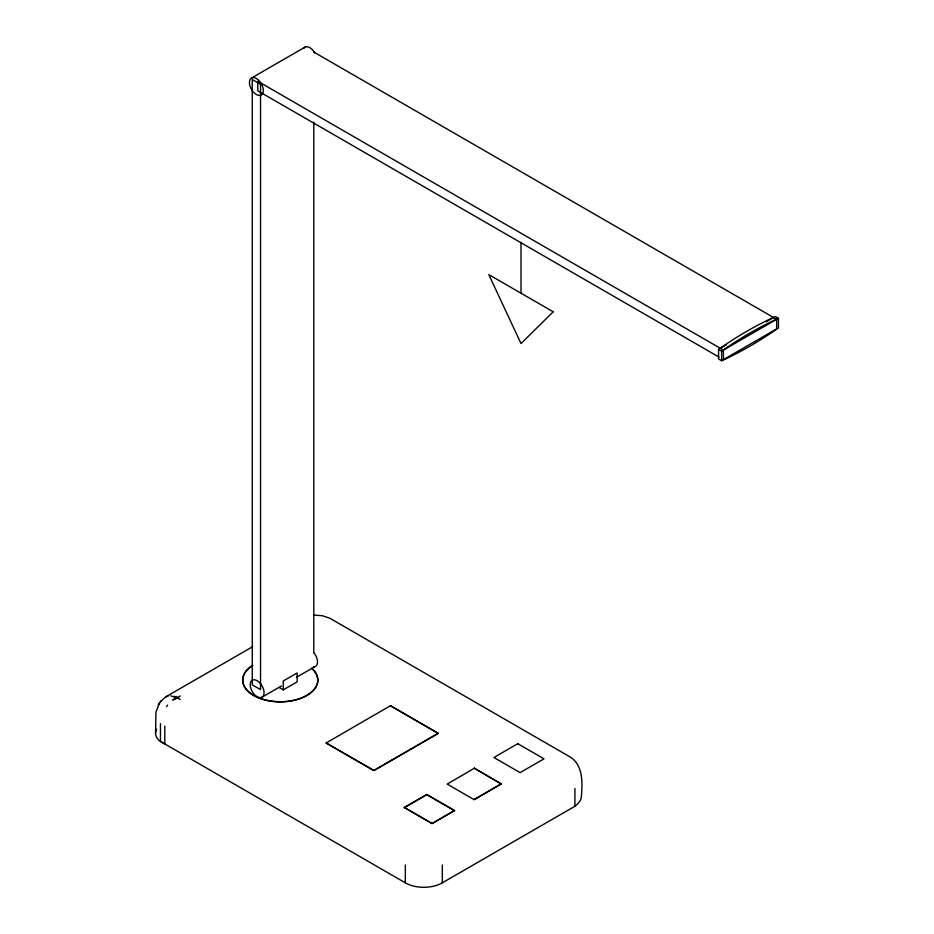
<?xml version="1.0" encoding="UTF-8"?>
<svg xmlns="http://www.w3.org/2000/svg" width="934" height="934" viewBox="0 0 934 934"><rect width="100%" height="100%" fill="white"/><g stroke="black" fill="none" stroke-linecap="round" stroke-linejoin="round"><path stroke-width="1.4" d="M159.469 703.115L155.966 712L155.546 733.272M160.146 702.17L165.19 697.196L252.67 646.678M176.865 697.803L175.977 697.768L177.542 697.99L172.72 699.986L177.542 697.348L173.432 696.671M158.22 704.89L161.278 700.558M174.168 696.157C172.592 698.025 179.69 697.826 180.215 695.888M166.521 706.664L167.63 705.077M170.829 695.807L172.72 696.554M251.958 77.767L305.383 46.922M720.324 348.277L726.524 344.704M766.16 321.821L773.586 317.525M723.406 350.063L776.679 319.311L776.679 328.873L723.406 359.625L723.406 350.063L257.784 81.235L257.784 90.796L719.063 357.115M261.555 697.441A9.807 5.662 60 0 0 259.57 682.614A9.807 5.662 60 0 0 250.3 686.081A9.807 5.662 60 0 0 261.555 697.441L281.438 685.965M296.347 677.36L314.98 666.596M283.259 689.876L297.14 681.867L297.14 672.959L283.259 680.979L283.259 689.876L279.546 687.739M326.106 742.985L390.459 705.719L438.209 733.412L373.869 770.562L326.106 742.985L373.869 770.445L438.209 733.295L390.459 705.719M404.329 807.455L426.78 794.495L454.543 810.525L432.092 823.671L404.329 807.455L432.092 823.484L454.543 810.525M404.329 807.641L426.78 794.682L454.543 810.712M474.332 768.227L447.176 784.093L474.11 799.644L501.266 783.965L474.332 768.227L501.266 783.965M501.266 783.778L474.11 799.644M160.461 723.652L160.461 741.456L405.321 882.817A25.942 14.979 0 0 0 442.319 882.817L574.912 806.264A29.433 16.999 0 0 0 581.462 795.581C582.477 782.307 583.085 764.946 570.032 756.902L329.854 618.25L322.242 615.693L313.731 615.121M177.25 697.803L180.215 699.449M778.454 318.342L775.372 316.568A371.382 214.423 -60 0 0 718.55 349.374L718.55 358.96L721.632 360.746A371.382 214.423 -60 0 0 778.454 327.939L778.454 318.342A371.382 214.423 -60 0 0 721.632 351.161L718.55 349.374M313.579 51.942L776.679 319.311M721.632 351.161L721.632 360.746M574.912 788.471L574.912 806.264M521.009 242.35L521.009 293.206M442.319 865.024L442.319 882.817M405.321 865.024L405.321 882.817M313.801 122.097L313.801 653.029M164.793 726.15L164.793 743.954L159.819 741.012A23.128 13.356 0 0 1 156.643 729.209M303.585 48.498A9.807 5.662 60 0 1 314.653 52.748M311.746 668.405A37.535 21.669 0 0 1 303.246 697.348A37.535 21.669 0 0 1 252.577 694.849A37.535 21.669 0 0 1 252.694 665.498M311.746 668.219A37.535 21.669 0 0 1 303.246 697.161A37.535 21.669 0 0 1 252.577 694.674A37.535 21.669 0 0 1 252.694 665.312M314.291 653.263A9.807 5.662 60 0 1 313.766 666.829M553.197 311.793L521.009 343.549L488.809 274.619L553.197 311.793M167.746 696.18L166.521 696.682L167.746 696.18M517.821 743.651L493.923 757.521L520.098 772.628L543.997 758.828L517.821 743.721M260.539 84.294L252.25 79.518L252.25 684.832L260.539 689.607L260.539 84.294M249.53 83.873A9.807 5.662 60 0 0 260.784 95.233A9.807 5.662 60 0 0 258.8 80.394A9.807 5.662 60 0 0 249.53 83.873"/></g></svg>
